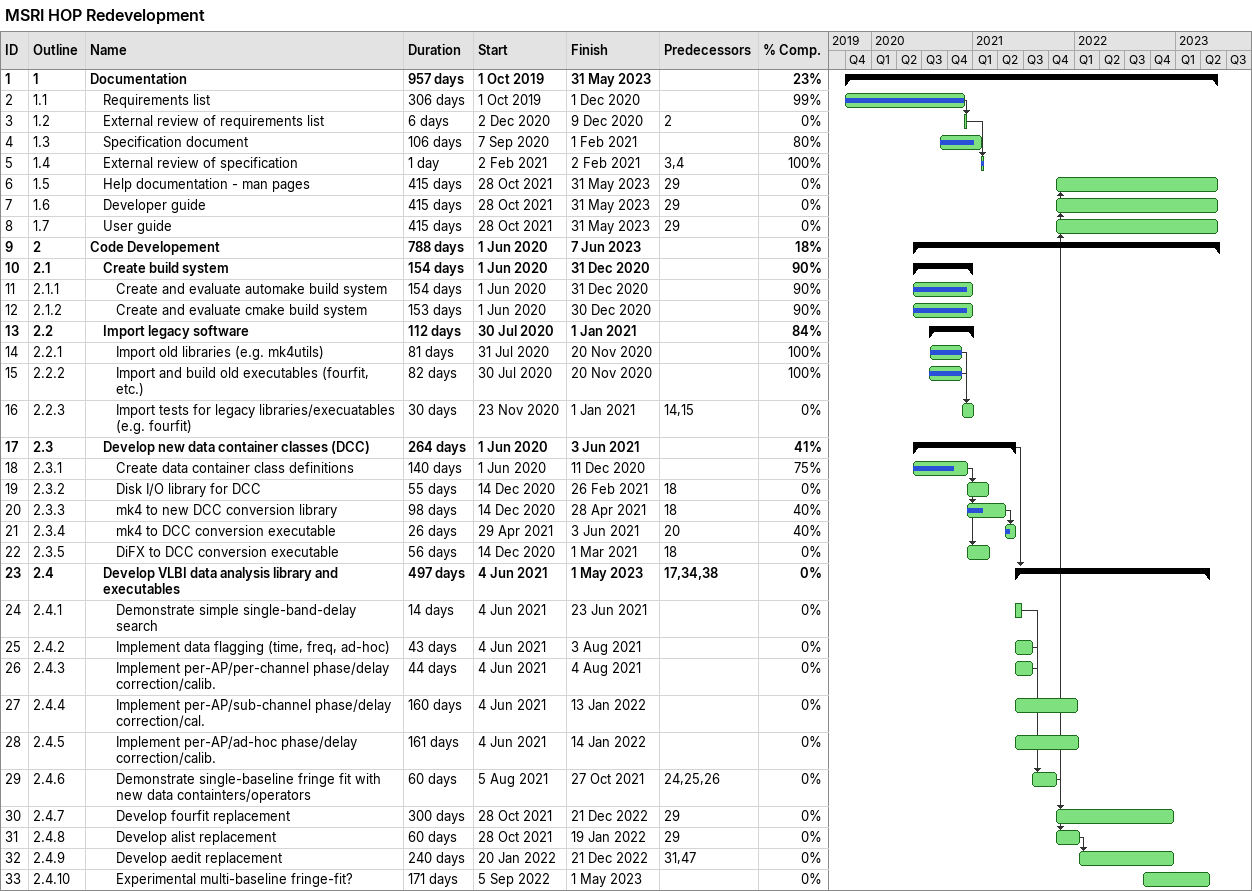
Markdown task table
MSRI HOP Redevelopment

| ID | WBS | Task | Duration | Start | Finish | Predecessors | % complete |
|---|---|---|---|---|---|---|---|
| 1 | 1 | **Documentation** | 957d | 2019-10-01 | 2023-05-31 |  | 23 |
| 2 | 1.1 | Requirements list | 306d | 2019-10-01 | 2020-12-01 |  | 99 |
| 3 | 1.2 | External review of requirements list | 6d | 2020-12-02 | 2020-12-09 | 2 | 0 |
| 4 | 1.3 | Specification document | 106d | 2020-09-07 | 2021-02-01 |  | 80 |
| 5 | 1.4 | External review of specification | 1d | 2021-02-02 | 2021-02-02 | 3, 4 | 100 |
| 6 | 1.5 | Help documentation - man pages | 415d | 2021-10-28 | 2023-05-31 | 29 | 0 |
| 7 | 1.6 | Developer guide | 415d | 2021-10-28 | 2023-05-31 | 29 | 0 |
| 8 | 1.7 | User guide | 415d | 2021-10-28 | 2023-05-31 | 29 | 0 |
| 9 | 2 | **Code Developement** | 788d | 2020-06-01 | 2023-06-07 |  | 18 |
| 10 | 2.1 | **Create build system** | 154d | 2020-06-01 | 2020-12-31 |  | 90 |
| 11 | 2.1.1 | Create and evaluate automake build system | 154d | 2020-06-01 | 2020-12-31 |  | 90 |
| 12 | 2.1.2 | Create and evaluate cmake build system | 153d | 2020-06-01 | 2020-12-30 |  | 90 |
| 13 | 2.2 | **Import legacy software** | 112d | 2020-07-30 | 2021-01-01 |  | 84 |
| 14 | 2.2.1 | Import old libraries (e.g. mk4utils) | 81d | 2020-07-31 | 2020-11-20 |  | 100 |
| 15 | 2.2.2 | Import and build old executables (fourfit, etc.) | 82d | 2020-07-30 | 2020-11-20 |  | 100 |
| 16 | 2.2.3 | Import tests for legacy libraries/execuatables (e.g. fourfit) | 30d | 2020-11-23 | 2021-01-01 | 14, 15 | 0 |
| 17 | 2.3 | **Develop new data container classes (DCC)** | 264d | 2020-06-01 | 2021-06-03 |  | 41 |
| 18 | 2.3.1 | Create data container class definitions | 140d | 2020-06-01 | 2020-12-11 |  | 75 |
| 19 | 2.3.2 | Disk I/O library for DCC | 55d | 2020-12-14 | 2021-02-26 | 18 | 0 |
| 20 | 2.3.3 | mk4 to new DCC conversion library | 98d | 2020-12-14 | 2021-04-28 | 18 | 40 |
| 21 | 2.3.4 | mk4 to DCC conversion executable | 26d | 2021-04-29 | 2021-06-03 | 20 | 40 |
| 22 | 2.3.5 | DiFX to DCC conversion executable | 56d | 2020-12-14 | 2021-03-01 | 18 | 0 |
| 23 | 2.4 | **Develop VLBI data analysis library and executables** | 497d | 2021-06-04 | 2023-05-01 | 17, 34, 38 | 0 |
| 24 | 2.4.1 | Demonstrate simple single-band-delay search | 14d | 2021-06-04 | 2021-06-23 |  | 0 |
| 25 | 2.4.2 | Implement data flagging (time, freq, ad-hoc) | 43d | 2021-06-04 | 2021-08-03 |  | 0 |
| 26 | 2.4.3 | Implement per-AP/per-channel phase/delay correction/calib. | 44d | 2021-06-04 | 2021-08-04 |  | 0 |
| 27 | 2.4.4 | Implement per-AP/sub-channel phase/delay correction/cal. | 160d | 2021-06-04 | 2022-01-13 |  | 0 |
| 28 | 2.4.5 | Implement per-AP/ad-hoc phase/delay correction/calib. | 161d | 2021-06-04 | 2022-01-14 |  | 0 |
| 29 | 2.4.6 | Demonstrate single-baseline fringe fit with new data containters/operators | 60d | 2021-08-05 | 2021-10-27 | 24, 25, 26 | 0 |
| 30 | 2.4.7 | Develop fourfit replacement | 300d | 2021-10-28 | 2022-12-21 | 29 | 0 |
| 31 | 2.4.8 | Develop alist replacement | 60d | 2021-10-28 | 2022-01-19 | 29 | 0 |
| 32 | 2.4.9 | Develop aedit replacement | 240d | 2022-01-20 | 2022-12-21 | 31, 47 | 0 |
| 33 | 2.4.10 | Experimental multi-baseline fringe-fit? | 171d | 2022-09-05 | 2023-05-01 |  | 0 |
